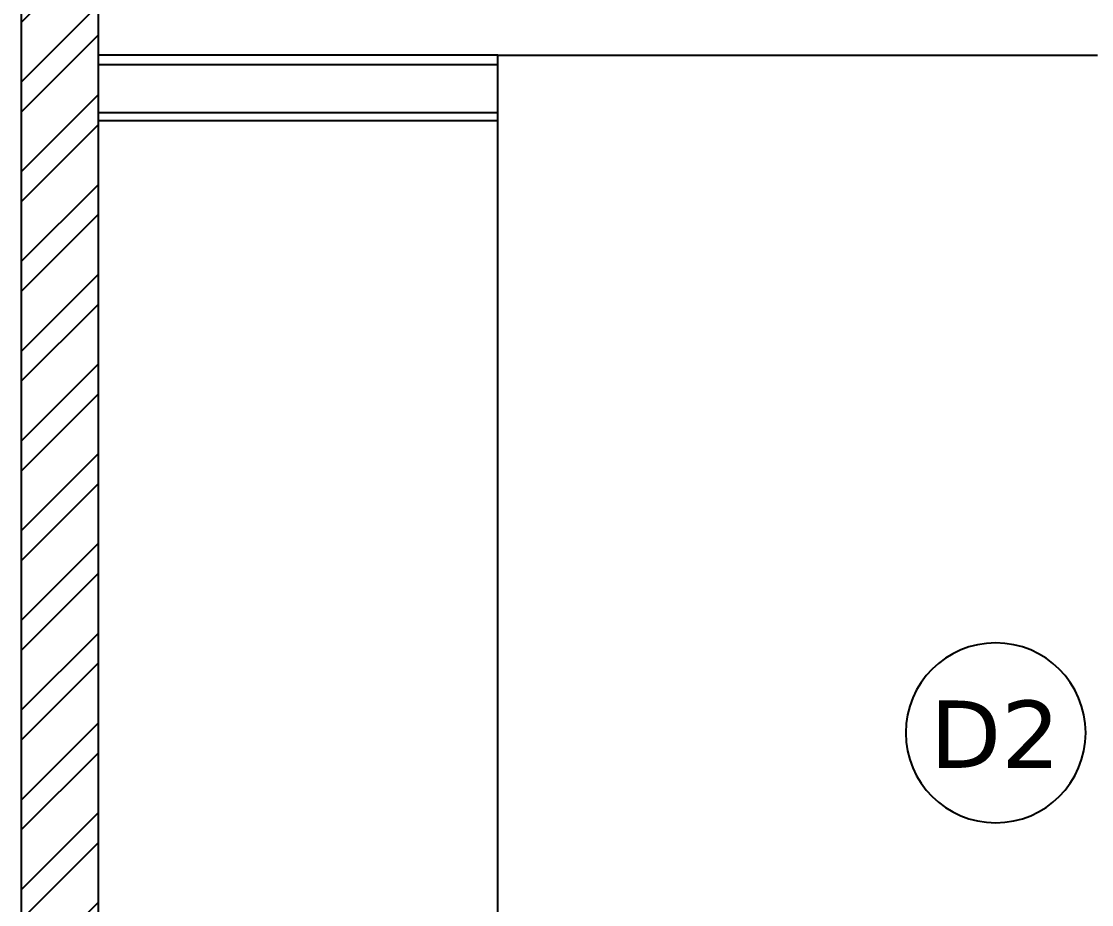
# Model space of a CAD drawing. Header units: millimetres. Extents: x -3567 to 83618, y -21481 to 19784.
# Drawn here: x 40675 to 42281, y -16027 to -14702 of the extents above; entities that cross this region are included whole.
import ezdxf
from ezdxf.enums import TextEntityAlignment as Align

# ---------------------------------------------------------------- set-up
doc = ezdxf.new("R2010")
doc.units = ezdxf.units.MM
doc.header["$LTSCALE"] = 150
for name, color, linetype in [('ad-Furniture', 8, 'Continuous'), ('ad-Text Main_Door&window Label', 7, 'Continuous'), ('ad-Wall', 240, 'Continuous'), ('ad-Wall hatch', 8, 'Continuous')]:
    doc.layers.add(name, color=color, linetype=linetype)
doc.styles.add('6 U T S R N_Typical Floor Plan$0$3BHK-E(NB)$0$grid_text', font='verdana.ttf', dxfattribs={"width": 0.9})

# ---------------------------------------------------------------- blocks, each defined once
blk = doc.blocks.new('6 U T S R N_Typical Floor Plan$0$ad_Window Tag')
blk.add_circle((0, 0), 150)
at = {"style": '6 U T S R N_Typical Floor Plan$0$3BHK-E(NB)$0$grid_text', "width": 0.9}
blk.add_attdef('D1', text='', height=125, dxfattribs=at).set_placement((0, 0), align=Align.MIDDLE_CENTER)
blk = doc.blocks.new('A$Cbfe3c415')
for p, q in [((-600, 2150, 0), (0, 2150, 0)), ((-600, 0), (-600, 2150, 0)), ((-600, 2136, 0), (-600, 2150, 0)), ((-600, 2150, 0), (0, 2150, 0)), ((0, 2150, 0), (0, 0)), ((0, 2150, 0), (0, 2136, 0)), ((0, 2136, 0), (-600, 2136, 0)), ((-600, 2051.8, 0), (-600, 2063.5, 0)), ((-600, 2063.5, 0), (0, 2063.5, 0)), ((0, 2063.5, 0), (0, 2051.8, 0)), ((0, 2051.8, 0), (-600, 2051.8, 0)), ((0, 0), (-600, 0))]:
    blk.add_line(p, q)
blk = doc.blocks.new('A$C30163561')
at = {"layer": 'ad-Wall hatch', "transparency": 33554687}
h = blk.add_hatch(dxfattribs=at)
h.set_pattern_fill('ANSI32', color=256, scale=10)
h.set_pattern_definition([(45, (-4745, 3e-10), (-67.352, 67.352), []), (45, (-4700.1, 3e-10), (-67.352, 67.352), [])])
h.paths.add_polyline_path([(-4630, 3050), (-4630, 0), (-4745, 0), (-4745, 3050)])
at = {"layer": 'ad-Furniture', "ltscale": 50, "elevation": 0}
blk.add_lwpolyline([(-4030, 2200), (-3130, 2200)], dxfattribs=at)
at = {"layer": 'ad-Wall'}
blk.add_lwpolyline([(-4630, 3050), (-4630, 0), (-4745, 0), (-4745, 3050)], close=True, dxfattribs=at)
at = {"layer": 'ad-Furniture', "ltscale": 50, "xscale": -1}
blk.add_blockref('A$Cbfe3c415', (-4630, 50), dxfattribs=at)
at = {"layer": 'ad-Text Main_Door&window Label'}
ref = blk.add_blockref('6 U T S R N_Typical Floor Plan$0$ad_Window Tag', (-3282.8, 1182.7), dxfattribs=dict(at, xscale=-0.9, yscale=0.9, zscale=0.9))
ref.add_attrib('D1', 'D2', dxfattribs={"height": 101.25, "rotation": 5400, "style": '6 U T S R N_Typical Floor Plan$0$3BHK-E(NB)$0$grid_text'}).set_placement((-3283.8, 1180.6), align=Align.MIDDLE_CENTER)

msp = doc.modelspace()

# ---------------------------------------------------------------- block references
msp.add_blockref('A$C30163561', (45420.4, -16952.2))

doc.saveas('drawing.dxf')
